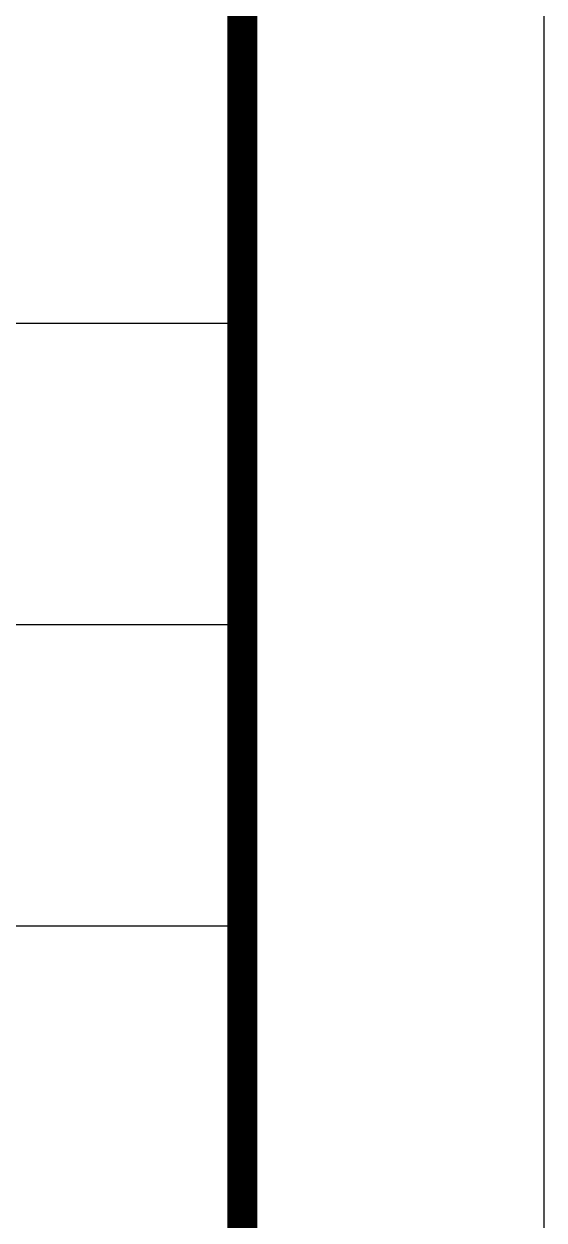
# Model space of a CAD drawing. Extents: x -1041549 to 749950, y -354245 to 17554.
# Drawn here: x -46959 to -44374, y -264357 to -258403 of the extents above; entities that cross this region are included whole.
import ezdxf

# ---------------------------------------------------------------- set-up
doc = ezdxf.new("R2010")
doc.units = 0
doc.header["$LTSCALE"] = 1000
doc.header["$MEASUREMENT"] = 0
doc.layers.add('14', color=1, linetype='Continuous')
doc.layers.add('PUB_TITLE', color=4, linetype='Continuous')

# ---------------------------------------------------------------- blocks, each defined once
blk = doc.blocks.new('A$Ce58e362c')
at = {"layer": '14'}
for p, q in [((15730, 15055.6), (29680.1, 15055.6)), ((15730, 13555.6), (29680.1, 13555.6)), ((15730, 12055.6), (29680.1, 12055.6))]:
    blk.add_line(p, q, dxfattribs=at)

msp = doc.modelspace()

# ---------------------------------------------------------------- linework, layer by layer
at = {"layer": 'PUB_TITLE'}
msp.add_lwpolyline([(-202024.2, -275372.1), (-44374.2, -275372.1), (-44374.2, -186272.1), (-202024.2, -186272.1)], close=True, dxfattribs=at)
at = {"layer": 'PUB_TITLE', "const_width": 150}
msp.add_lwpolyline([(-198274.2, -273872.1), (-45874.2, -273872.1), (-45874.2, -187772.1), (-198274.2, -187772.1)], close=True, dxfattribs=at)

# ---------------------------------------------------------------- block references
msp.add_blockref('A$Ce58e362c', (-75554.2, -274947.7))

doc.saveas('drawing.dxf')
